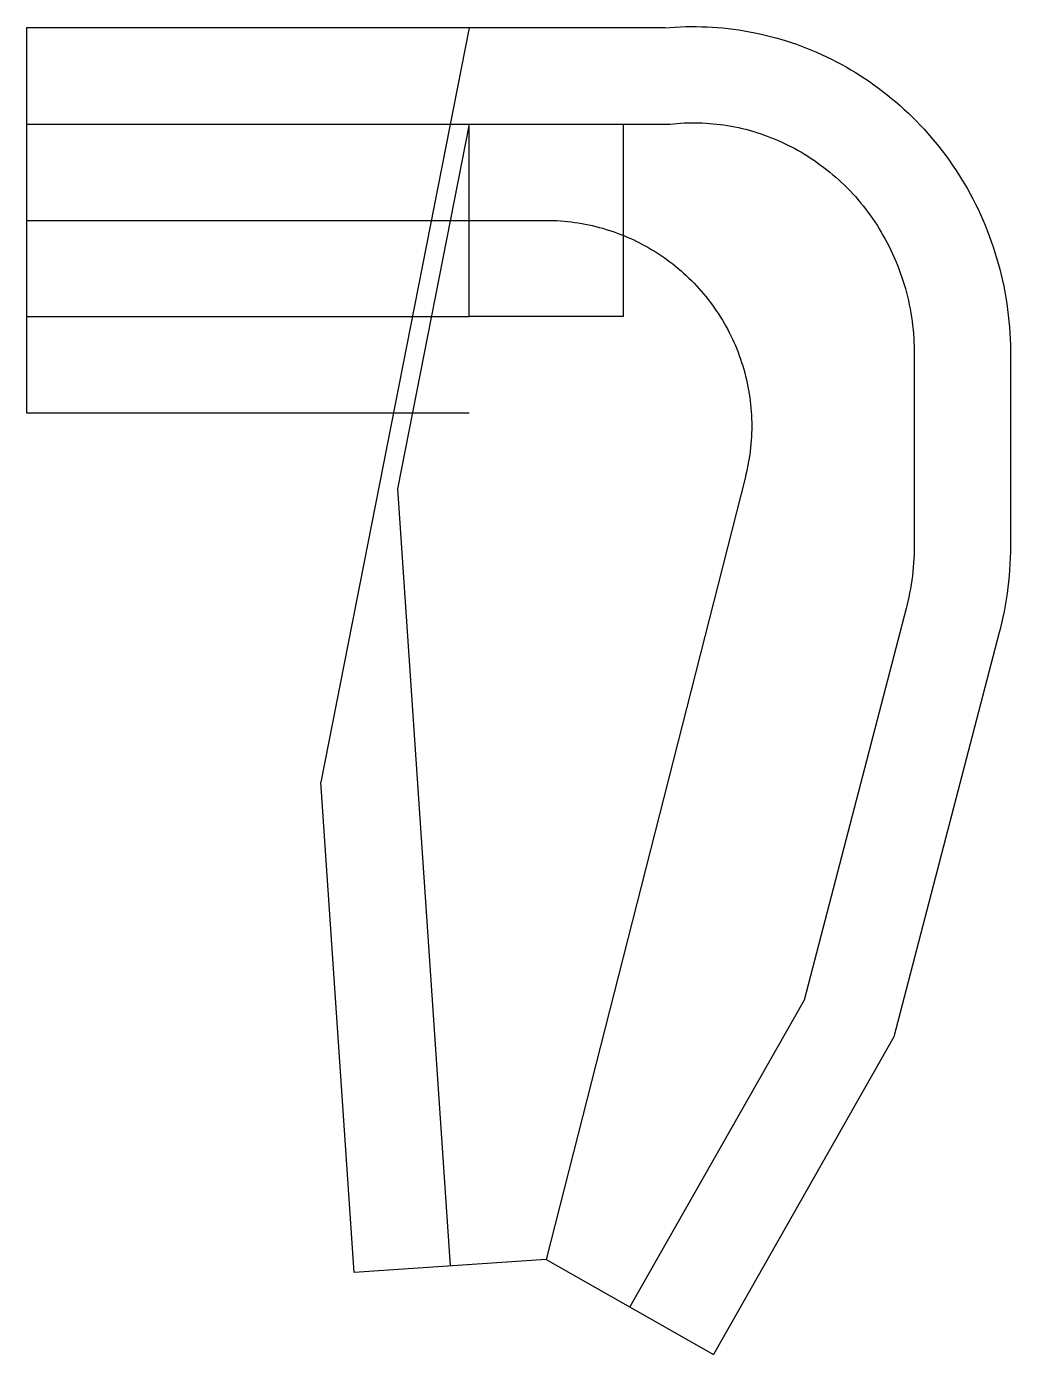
# Model space of a CAD drawing. Header units: metres. Extents: x -10000 to 8938, y -21830 to 3730.
import ezdxf

# ---------------------------------------------------------------- set-up
doc = ezdxf.new("R2010")
doc.units = ezdxf.units.M

msp = doc.modelspace()

# ---------------------------------------------------------------- linework, layer by layer
at = {"color": 1}
for p, q in [((-10000, 3704), (-10000, -3704)), ((2286, 3704), (-10000, 3704)), ((-1482, 3704), (-4336, -10814)), ((-10000, 1852), (2383, 1852)), ((-1482, 1852), (-2862, -5169)), ((-10000, -1852), (-1482, -1852)), ((7086, -2564), (7086, -6268)), ((8938, -2564), (8938, -6268)), ((-10000, -3704), (-1482, -3704)), ((-2862, -5169), (-1848, -20125)), ((6931, -7469), (4965, -15012)), ((8723, -7936), (6696, -15715)), ((-3696, -20251), (-4336, -10814)), ((4965, -15012), (1610, -20915)), ((6696, -15715), (3220, -21830)), ((0, -20000), (-3696, -20251)), ((0, -20000), (3220, -21830))]:
    msp.add_line(p, q, dxfattribs=at)
for points in [[(2286, 3704), (2386, 3713), (2487, 3720), (2589, 3725), (2690, 3729), (2792, 3730), (2894, 3730), (2996, 3728), (3098, 3725), (3200, 3719), (3302, 3712), (3404, 3703), (3506, 3692), (3609, 3680), (3711, 3665), (3812, 3649), (3914, 3631), (4016, 3612), (4117, 3590), (4218, 3567), (4319, 3541), (4419, 3514), (4519, 3486), (4619, 3455), (4718, 3423), (4817, 3389), (4915, 3353), (5013, 3315), (5110, 3276), (5207, 3235), (5303, 3192), (5398, 3148), (5493, 3101), (5587, 3053), (5681, 3004), (5773, 2952), (5865, 2899), (5956, 2844), (6046, 2788), (6135, 2730), (6224, 2670), (6311, 2609), (6398, 2546), (6483, 2482), (6568, 2416), (6651, 2348), (6733, 2279), (6814, 2208), (6894, 2136), (6973, 2063), (7051, 1988), (7127, 1911), (7203, 1833), (7276, 1754), (7349, 1673), (7420, 1591), (7490, 1508), (7559, 1423), (7626, 1337), (7692, 1250), (7756, 1161), (7819, 1071), (7880, 980), (7940, 888), (7998, 795), (8055, 701), (8110, 605), (8163, 509), (8215, 411), (8265, 312), (8314, 213), (8361, 112), (8406, 11), (8449, -92), (8491, -195), (8531, -299), (8569, -404), (8605, -510), (8640, -616), (8672, -723), (8703, -831), (8732, -940), (8759, -1049), (8785, -1158), (8808, -1269), (8830, -1379), (8849, -1491), (8867, -1603), (8882, -1715), (8896, -1827), (8908, -1940), (8918, -2054), (8926, -2167), (8932, -2281), (8936, -2395), (8938, -2509), (8938, -2564)], [(1482, -1852), (-1482, -1852), (-1482, 1852), (1482, 1852), (1482, -1852)], [(2383, 1852), (2451, 1859), (2519, 1866), (2588, 1870), (2657, 1874), (2726, 1877), (2796, 1878), (2865, 1878), (2935, 1877), (3005, 1875), (3075, 1872), (3144, 1867), (3214, 1861), (3284, 1854), (3354, 1845), (3424, 1836), (3494, 1825), (3564, 1813), (3634, 1799), (3704, 1785), (3773, 1769), (3843, 1752), (3912, 1733), (3981, 1714), (4050, 1693), (4118, 1671), (4186, 1647), (4254, 1623), (4322, 1597), (4390, 1570), (4457, 1542), (4523, 1512), (4589, 1482), (4655, 1450), (4721, 1417), (4786, 1382), (4850, 1347), (4914, 1310), (4977, 1272), (5040, 1233), (5102, 1193), (5164, 1151), (5225, 1109), (5285, 1065), (5345, 1020), (5404, 975), (5463, 928), (5520, 879), (5577, 830), (5633, 780), (5689, 729), (5743, 676), (5797, 623), (5850, 568), (5902, 513), (5953, 456), (6003, 399), (6053, 340), (6101, 281), (6148, 220), (6195, 159), (6240, 97), (6285, 34), (6328, -30), (6370, -95), (6412, -161), (6452, -227), (6491, -295), (6529, -363), (6566, -432), (6602, -502), (6636, -572), (6670, -643), (6702, -715), (6733, -787), (6762, -861), (6791, -934), (6818, -1009), (6844, -1084), (6869, -1160), (6893, -1236), (6915, -1312), (6936, -1390), (6955, -1467), (6973, -1545), (6990, -1624), (7006, -1703), (7020, -1782), (7033, -1862), (7044, -1942), (7055, -2023), (7063, -2104), (7071, -2185), (7076, -2266), (7081, -2347), (7084, -2429), (7086, -2511), (7086, -2564)], [(-10000, 0), (0, 0), (69, -1), (138, -2), (207, -5), (276, -10), (345, -15), (414, -22), (482, -30), (551, -39), (619, -49), (687, -60), (755, -73), (823, -86), (890, -101), (958, -118), (1024, -135), (1091, -153), (1157, -173), (1223, -194), (1289, -216), (1354, -239), (1418, -263), (1483, -288), (1546, -315), (1610, -342), (1673, -371), (1735, -401), (1797, -431), (1858, -463), (1919, -496), (1979, -530), (2038, -565), (2097, -601), (2156, -639), (2213, -677), (2270, -716), (2326, -756), (2382, -797), (2437, -839), (2491, -882), (2544, -926), (2597, -971), (2648, -1017), (2699, -1063), (2749, -1111), (2799, -1159), (2847, -1209), (2895, -1259), (2941, -1310), (2987, -1361), (3032, -1414), (3076, -1467), (3119, -1521), (3161, -1576), (3202, -1632), (3242, -1688), (3281, -1745), (3319, -1802), (3357, -1861), (3393, -1919), (3428, -1979), (3462, -2039), (3495, -2100), (3527, -2161), (3557, -2223), (3587, -2285), (3616, -2348), (3643, -2411), (3670, -2475), (3695, -2540), (3719, -2604), (3742, -2669), (3764, -2735), (3785, -2801), (3805, -2867), (3823, -2934), (3840, -3000), (3857, -3068), (3871, -3135), (3885, -3203), (3898, -3271), (3909, -3339), (3919, -3407), (3928, -3476), (3936, -3544), (3943, -3613), (3948, -3682), (3953, -3751), (3956, -3820), (3957, -3889), (3958, -3958), (3957, -4027), (3956, -4096), (3953, -4165), (3948, -4234), (3943, -4303), (3936, -4372), (3928, -4440), (3919, -4509), (3909, -4577), (3898, -4645), (3885, -4713), (3871, -4781), (3857, -4848), (3840, -4915), (3836, -4934), (0, -20000)], [(7086, -6268), (7085, -6350), (7083, -6432), (7079, -6514), (7074, -6597), (7068, -6679), (7060, -6762), (7050, -6844), (7040, -6927), (7027, -7009), (7014, -7091), (6998, -7173), (6982, -7255), (6964, -7337), (6944, -7419), (6931, -7469)], [(8938, -6268), (8937, -6382), (8934, -6497), (8929, -6611), (8922, -6726), (8913, -6841), (8902, -6955), (8889, -7070), (8874, -7184), (8857, -7299), (8837, -7413), (8816, -7527), (8793, -7640), (8768, -7754), (8741, -7867), (8723, -7936)]]:
    msp.add_lwpolyline(points, dxfattribs=at)

doc.saveas('drawing.dxf')
